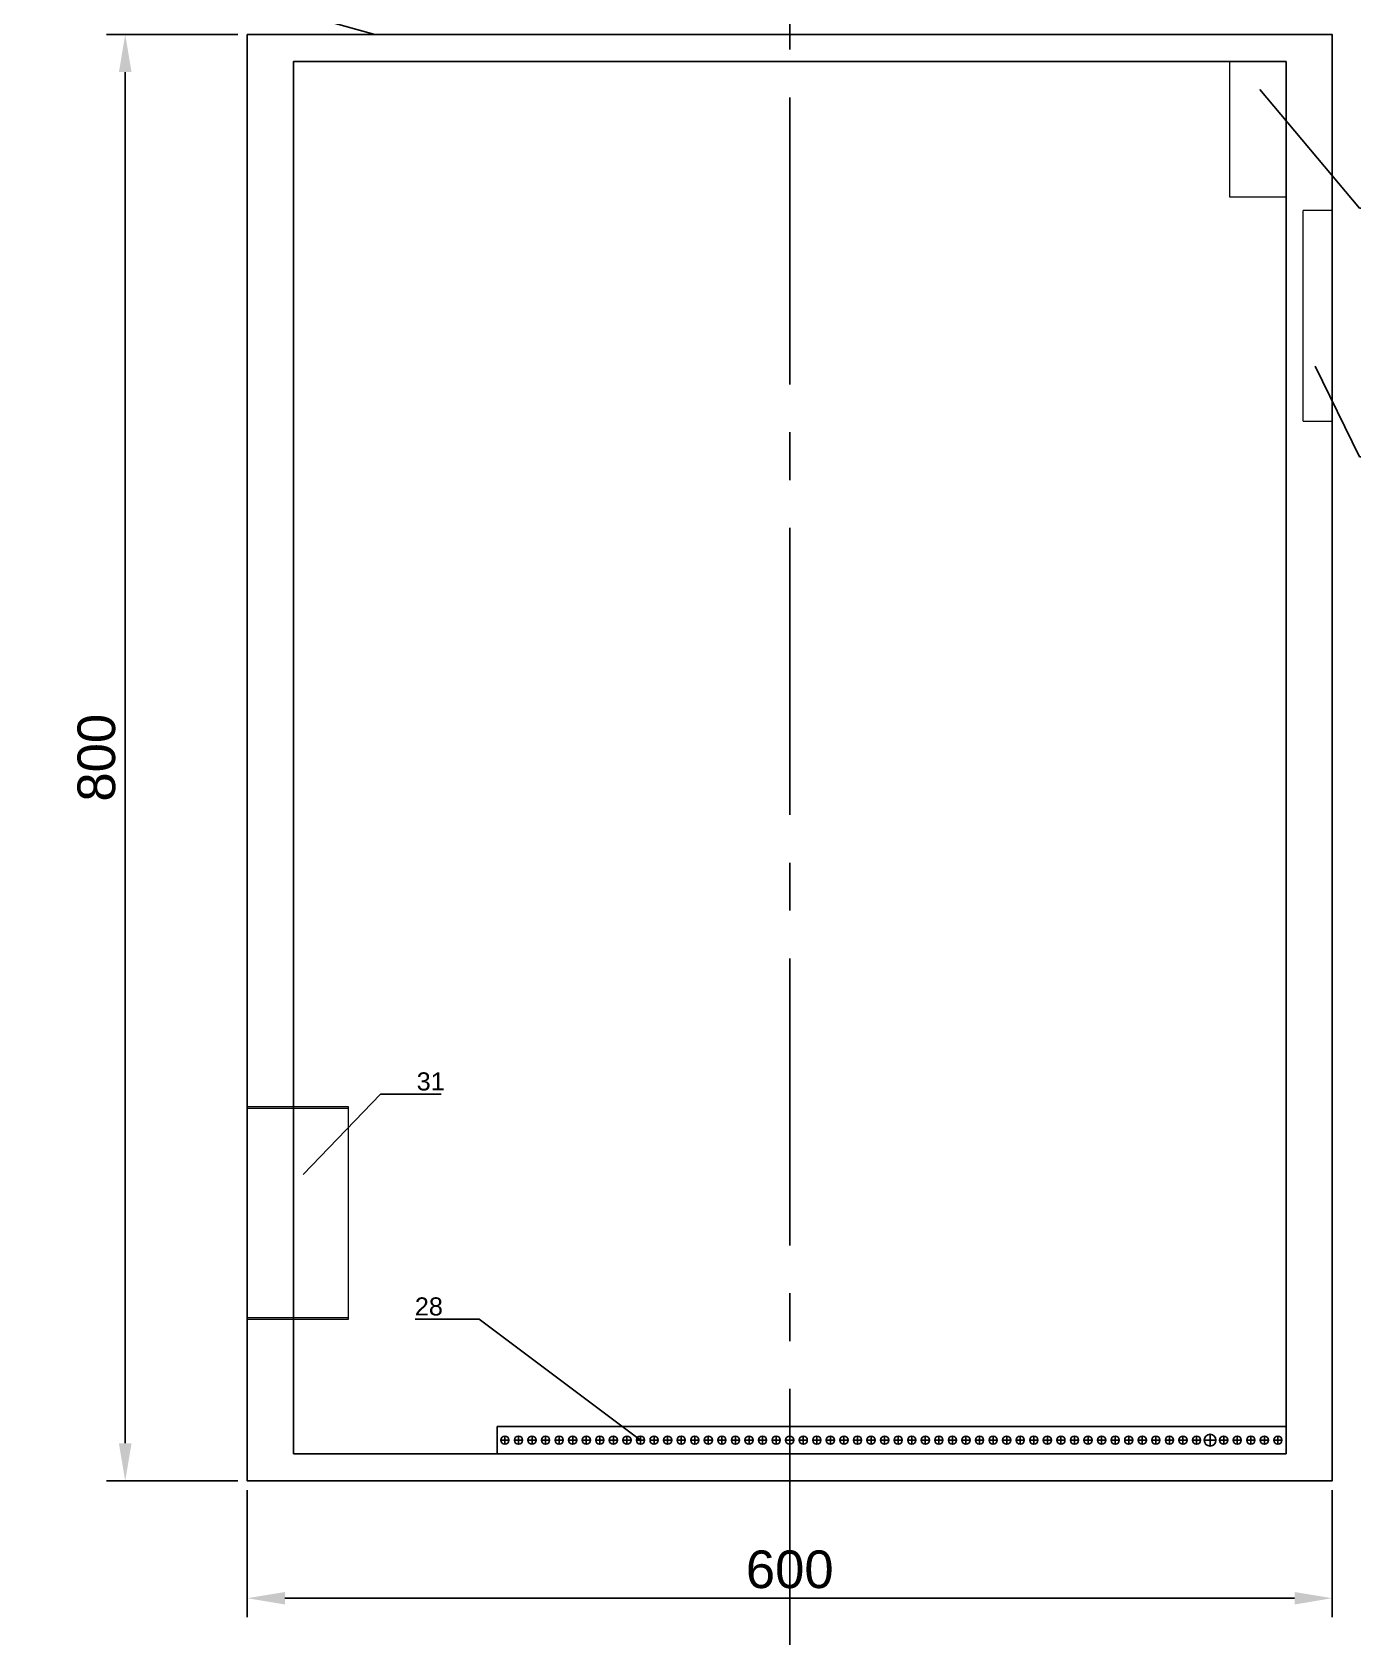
# Model space of a CAD drawing. Header units: millimetres. Extents: x 3520 to 8864, y 403 to 1747.
# Drawn here: x 5416.2 to 5503.9, y 804.8 to 911.3 of the extents above; entities that cross this region are included whole.
import ezdxf
from ezdxf import colors
from ezdxf.entities.mleader import LeaderData, LeaderLine
from ezdxf.math import Vec2, Vec3

# ---------------------------------------------------------------- set-up
doc = ezdxf.new("R2010")
doc.units = ezdxf.units.MM
doc.linetypes.add('CENTER2', pattern=[28.575, 19.05, -3.175, 3.175, -3.175])
doc.layers.add('Ссылки', color=6, linetype='Continuous')
doc.layers.add('Стерка', color=7, linetype='Continuous', lineweight=15)
doc.styles.get("Standard").update_dxf_attribs({"font": 'arial.ttf'})
doc.dimstyles.new('ISO-25', dxfattribs={"dimtxt": 2.5, "dimasz": 2.5, "dimexe": 1.25, "dimexo": 0.625, "dimtad": 1, "dimtxsty": 'Standard', "dimcen": 2.5, "dimadec": 0, "dimazin": 0, "dimtfac": 1, "dimtmove": 0, "dimatfit": 3, "dimfxl": 1, "dimarcsym": 0})

# ---------------------------------------------------------------- blocks, each defined once
blk = doc.blocks.new('_None')
blk = doc.blocks.new('*D67')
at = {"layer": 'Defpoints', "color": 0, "transparency": 16777216}
for p in [(5430.52, 815.14), (5502.52, 815.14), (5502.52, 807.36)]:
    blk.add_point(p, dxfattribs=at)
at = {"layer": 'Стерка', "color": 0, "lineweight": -2, "transparency": 16777216}
for p, q in [((5430.52, 814.52), (5430.52, 806.11)), ((5502.52, 814.52), (5502.52, 806.11)), ((5433.02, 807.36), (5500.02, 807.36))]:
    blk.add_line(p, q, dxfattribs=at)
at = {"layer": 'Стерка', "color": 0, "transparency": 16777216}
for points in [[(5433.02, 807.77), (5433.02, 806.94), (5430.52, 807.36)], [(5500.02, 807.77), (5500.02, 806.94), (5502.52, 807.36)]]:
    blk.add_solid(points, dxfattribs=at)
at = {"layer": 'Стерка', "color": 0, "transparency": 16777216, "insert": (5466.52, 809.26), "char_height": 2.5, "width": 4.505, "attachment_point": 5}
blk.add_mtext('600', dxfattribs=at)
blk = doc.blocks.new('*D68')
at = {"layer": 'Defpoints', "color": 0, "transparency": 16777216}
for p in [(5430.52, 911.14), (5422.42, 815.14), (5430.52, 815.14)]:
    blk.add_point(p, dxfattribs=at)
at = {"layer": 'Стерка', "color": 0, "lineweight": -2, "transparency": 16777216}
for p, q in [((5429.89, 911.14), (5421.17, 911.14)), ((5422.42, 908.64), (5422.42, 817.64)), ((5429.89, 815.14), (5421.17, 815.14))]:
    blk.add_line(p, q, dxfattribs=at)
at = {"layer": 'Стерка', "color": 0, "transparency": 16777216}
for points in [[(5422, 908.64), (5422.84, 908.64), (5422.42, 911.14)], [(5422, 817.64), (5422.84, 817.64), (5422.42, 815.14)]]:
    blk.add_solid(points, dxfattribs=at)
at = {"layer": 'Стерка', "color": 0, "transparency": 16777216, "insert": (5420.52, 863.14), "char_height": 2.5, "attachment_point": 5, "rotation": 90}
blk.add_mtext('800', dxfattribs=at)

msp = doc.modelspace()

# ---------------------------------------------------------------- linework, layer by layer
at = {"linetype": 'CENTER2'}
msp.add_line((5466.517, 935.544, 1518.358), (5466.517, 698.721, 1518.358), dxfattribs=at)
for p, q in [((5430.517, 817.561, 1518.358), (5430.517, 818.128, 1518.358)), ((5447.617, 817.561, 1518.358), (5447.617, 818.128, 1518.358)), ((5448.517, 817.561, 1518.358), (5448.517, 818.128, 1518.358)), ((5449.417, 817.561, 1518.358), (5449.417, 818.128, 1518.358)), ((5450.317, 817.561, 1518.358), (5450.317, 818.128, 1518.358)), ((5451.217, 817.561, 1518.358), (5451.217, 818.128, 1518.358)), ((5452.117, 817.561, 1518.358), (5452.117, 818.128, 1518.358)), ((5453.017, 817.561, 1518.358), (5453.017, 818.128, 1518.358)), ((5453.917, 817.561, 1518.358), (5453.917, 818.128, 1518.358)), ((5454.817, 817.561, 1518.358), (5454.817, 818.128, 1518.358)), ((5455.717, 817.561, 1518.358), (5455.717, 818.128, 1518.358)), ((5456.617, 817.561, 1518.358), (5456.617, 818.128, 1518.358)), ((5457.517, 817.561, 1518.358), (5457.517, 818.128, 1518.358)), ((5458.417, 817.561, 1518.358), (5458.417, 818.128, 1518.358)), ((5459.317, 817.561, 1518.358), (5459.317, 818.128, 1518.358)), ((5460.217, 817.561, 1518.358), (5460.217, 818.128, 1518.358)), ((5461.117, 817.561, 1518.358), (5461.117, 818.128, 1518.358)), ((5462.017, 817.561, 1518.358), (5462.017, 818.128, 1518.358)), ((5462.917, 817.561, 1518.358), (5462.917, 818.128, 1518.358)), ((5463.817, 817.561, 1518.358), (5463.817, 818.128, 1518.358)), ((5464.717, 817.561, 1518.358), (5464.717, 818.128, 1518.358)), ((5465.617, 817.561, 1518.358), (5465.617, 818.128, 1518.358)), ((5466.517, 817.561, 1518.358), (5466.517, 818.128, 1518.358)), ((5467.417, 817.561, 1518.358), (5467.417, 818.128, 1518.358)), ((5468.317, 817.561, 1518.358), (5468.317, 818.128, 1518.358)), ((5469.217, 817.561, 1518.358), (5469.217, 818.128, 1518.358)), ((5470.117, 817.561, 1518.358), (5470.117, 818.128, 1518.358)), ((5471.017, 817.561, 1518.358), (5471.017, 818.128, 1518.358)), ((5471.917, 817.561, 1518.358), (5471.917, 818.128, 1518.358)), ((5472.817, 817.561, 1518.358), (5472.817, 818.128, 1518.358)), ((5473.717, 817.561, 1518.358), (5473.717, 818.128, 1518.358)), ((5474.617, 817.561, 1518.358), (5474.617, 818.128, 1518.358)), ((5475.517, 817.561, 1518.358), (5475.517, 818.128, 1518.358)), ((5476.417, 817.561, 1518.358), (5476.417, 818.128, 1518.358)), ((5477.317, 817.561, 1518.358), (5477.317, 818.128, 1518.358)), ((5478.217, 817.561, 1518.358), (5478.217, 818.128, 1518.358)), ((5479.117, 817.561, 1518.358), (5479.117, 818.128, 1518.358)), ((5480.017, 817.561, 1518.358), (5480.017, 818.128, 1518.358)), ((5480.917, 817.561, 1518.358), (5480.917, 818.128, 1518.358)), ((5481.817, 817.561, 1518.358), (5481.817, 818.128, 1518.358)), ((5482.717, 817.561, 1518.358), (5482.717, 818.128, 1518.358)), ((5483.617, 817.561, 1518.358), (5483.617, 818.128, 1518.358)), ((5484.517, 817.561, 1518.358), (5484.517, 818.128, 1518.358)), ((5485.417, 817.561, 1518.358), (5485.417, 818.128, 1518.358)), ((5486.317, 817.561, 1518.358), (5486.317, 818.128, 1518.358)), ((5487.217, 817.561, 1518.358), (5487.217, 818.128, 1518.358)), ((5488.117, 817.561, 1518.358), (5488.117, 818.128, 1518.358)), ((5489.017, 817.561, 1518.358), (5489.017, 818.128, 1518.358)), ((5489.917, 817.561, 1518.358), (5489.917, 818.128, 1518.358)), ((5490.817, 817.561, 1518.358), (5490.817, 818.128, 1518.358)), ((5491.717, 817.561, 1518.358), (5491.717, 818.128, 1518.358)), ((5492.617, 817.561, 1518.358), (5492.617, 818.128, 1518.358)), ((5493.517, 817.561, 1518.358), (5493.517, 818.128, 1518.358)), ((5494.417, 817.435, 1518.358), (5494.417, 818.254, 1518.358)), ((5495.317, 817.561, 1518.358), (5495.317, 818.128, 1518.358)), ((5496.217, 817.561, 1518.358), (5496.217, 818.128, 1518.358)), ((5497.117, 817.561, 1518.358), (5497.117, 818.128, 1518.358)), ((5498.017, 817.561, 1518.358), (5498.017, 818.128, 1518.358)), ((5498.917, 817.561, 1518.358), (5498.917, 818.128, 1518.358)), ((5499.457, 816.945, 1518.358), (5499.457, 818.745, 1518.358)), ((5447.333, 817.845, 1518.358), (5447.9, 817.845, 1518.358)), ((5448.233, 817.845, 1518.358), (5448.8, 817.845, 1518.358)), ((5449.133, 817.845, 1518.358), (5449.7, 817.845, 1518.358)), ((5450.033, 817.845, 1518.358), (5450.6, 817.845, 1518.358)), ((5450.933, 817.845, 1518.358), (5451.5, 817.845, 1518.358)), ((5451.833, 817.845, 1518.358), (5452.4, 817.845, 1518.358)), ((5452.733, 817.845, 1518.358), (5453.3, 817.845, 1518.358)), ((5453.633, 817.845, 1518.358), (5454.2, 817.845, 1518.358)), ((5454.533, 817.845, 1518.358), (5455.1, 817.845, 1518.358)), ((5455.433, 817.845, 1518.358), (5456, 817.845, 1518.358)), ((5456.333, 817.845, 1518.358), (5456.9, 817.845, 1518.358)), ((5457.233, 817.845, 1518.358), (5457.8, 817.845, 1518.358)), ((5458.133, 817.845, 1518.358), (5458.7, 817.845, 1518.358)), ((5459.033, 817.845, 1518.358), (5459.6, 817.845, 1518.358)), ((5459.933, 817.845, 1518.358), (5460.5, 817.845, 1518.358)), ((5460.833, 817.845, 1518.358), (5461.4, 817.845, 1518.358)), ((5461.733, 817.845, 1518.358), (5462.3, 817.845, 1518.358)), ((5462.633, 817.845, 1518.358), (5463.2, 817.845, 1518.358)), ((5463.533, 817.845, 1518.358), (5464.1, 817.845, 1518.358)), ((5464.433, 817.845, 1518.358), (5465, 817.845, 1518.358)), ((5465.333, 817.845, 1518.358), (5465.9, 817.845, 1518.358)), ((5466.233, 817.845, 1518.358), (5466.8, 817.845, 1518.358)), ((5467.133, 817.845, 1518.358), (5467.7, 817.845, 1518.358)), ((5468.033, 817.845, 1518.358), (5468.6, 817.845, 1518.358)), ((5468.933, 817.845, 1518.358), (5469.5, 817.845, 1518.358)), ((5469.833, 817.845, 1518.358), (5470.4, 817.845, 1518.358)), ((5470.733, 817.845, 1518.358), (5471.3, 817.845, 1518.358)), ((5471.633, 817.845, 1518.358), (5472.2, 817.845, 1518.358)), ((5472.533, 817.845, 1518.358), (5473.1, 817.845, 1518.358)), ((5473.433, 817.845, 1518.358), (5474, 817.845, 1518.358)), ((5474.333, 817.845, 1518.358), (5474.9, 817.845, 1518.358)), ((5475.233, 817.845, 1518.358), (5475.8, 817.845, 1518.358)), ((5476.133, 817.845, 1518.358), (5476.7, 817.845, 1518.358)), ((5477.033, 817.845, 1518.358), (5477.6, 817.845, 1518.358)), ((5477.933, 817.845, 1518.358), (5478.5, 817.845, 1518.358)), ((5478.833, 817.845, 1518.358), (5479.4, 817.845, 1518.358)), ((5479.733, 817.845, 1518.358), (5480.3, 817.845, 1518.358)), ((5480.633, 817.845, 1518.358), (5481.2, 817.845, 1518.358)), ((5481.533, 817.845, 1518.358), (5482.1, 817.845, 1518.358)), ((5482.433, 817.845, 1518.358), (5483, 817.845, 1518.358)), ((5483.333, 817.845, 1518.358), (5483.9, 817.845, 1518.358)), ((5484.233, 817.845, 1518.358), (5484.8, 817.845, 1518.358)), ((5485.133, 817.845, 1518.358), (5485.7, 817.845, 1518.358)), ((5486.033, 817.845, 1518.358), (5486.6, 817.845, 1518.358)), ((5486.933, 817.845, 1518.358), (5487.5, 817.845, 1518.358)), ((5487.833, 817.845, 1518.358), (5488.4, 817.845, 1518.358)), ((5488.733, 817.845, 1518.358), (5489.3, 817.845, 1518.358)), ((5489.633, 817.845, 1518.358), (5490.2, 817.845, 1518.358)), ((5490.533, 817.845, 1518.358), (5491.1, 817.845, 1518.358)), ((5491.433, 817.845, 1518.358), (5492, 817.845, 1518.358)), ((5492.333, 817.845, 1518.358), (5492.9, 817.845, 1518.358)), ((5493.233, 817.845, 1518.358), (5493.8, 817.845, 1518.358)), ((5494.007, 817.845, 1518.358), (5494.826, 817.845, 1518.358)), ((5495.033, 817.845, 1518.358), (5495.6, 817.845, 1518.358)), ((5495.933, 817.845, 1518.358), (5496.5, 817.845, 1518.358)), ((5496.833, 817.845, 1518.358), (5497.4, 817.845, 1518.358)), ((5497.733, 817.845, 1518.358), (5498.3, 817.845, 1518.358)), ((5498.633, 817.845, 1518.358), (5499.2, 817.845, 1518.358))]:
    msp.add_line(p, q)
at = {"color": 6}
for p, q in [((5499.457, 818.745, 1518.358), (5447.114, 818.745, 1518.358)), ((5447.114, 818.745, 1518.358), (5447.114, 816.945, 1518.358)), ((5447.617, 817.561, 1518.358), (5447.617, 818.128, 1518.358)), ((5448.517, 817.561, 1518.358), (5448.517, 818.128, 1518.358)), ((5449.417, 817.561, 1518.358), (5449.417, 818.128, 1518.358)), ((5450.317, 817.561, 1518.358), (5450.317, 818.128, 1518.358)), ((5451.217, 817.561, 1518.358), (5451.217, 818.128, 1518.358)), ((5452.117, 817.561, 1518.358), (5452.117, 818.128, 1518.358)), ((5453.017, 817.561, 1518.358), (5453.017, 818.128, 1518.358)), ((5453.917, 817.561, 1518.358), (5453.917, 818.128, 1518.358)), ((5454.817, 817.561, 1518.358), (5454.817, 818.128, 1518.358)), ((5455.717, 817.561, 1518.358), (5455.717, 818.128, 1518.358)), ((5456.617, 817.561, 1518.358), (5456.617, 818.128, 1518.358)), ((5457.517, 817.561, 1518.358), (5457.517, 818.128, 1518.358)), ((5458.417, 817.561, 1518.358), (5458.417, 818.128, 1518.358)), ((5459.317, 817.561, 1518.358), (5459.317, 818.128, 1518.358)), ((5460.217, 817.561, 1518.358), (5460.217, 818.128, 1518.358)), ((5461.117, 817.561, 1518.358), (5461.117, 818.128, 1518.358)), ((5462.017, 817.561, 1518.358), (5462.017, 818.128, 1518.358)), ((5462.917, 817.561, 1518.358), (5462.917, 818.128, 1518.358)), ((5463.817, 817.561, 1518.358), (5463.817, 818.128, 1518.358)), ((5464.717, 817.561, 1518.358), (5464.717, 818.128, 1518.358)), ((5465.617, 817.561, 1518.358), (5465.617, 818.128, 1518.358)), ((5466.517, 817.561, 1518.358), (5466.517, 818.128, 1518.358)), ((5467.417, 817.561, 1518.358), (5467.417, 818.128, 1518.358)), ((5468.317, 817.561, 1518.358), (5468.317, 818.128, 1518.358)), ((5469.217, 817.561, 1518.358), (5469.217, 818.128, 1518.358)), ((5470.117, 817.561, 1518.358), (5470.117, 818.128, 1518.358)), ((5471.017, 817.561, 1518.358), (5471.017, 818.128, 1518.358)), ((5471.917, 817.561, 1518.358), (5471.917, 818.128, 1518.358)), ((5472.817, 817.561, 1518.358), (5472.817, 818.128, 1518.358)), ((5473.717, 817.561, 1518.358), (5473.717, 818.128, 1518.358)), ((5474.617, 817.561, 1518.358), (5474.617, 818.128, 1518.358)), ((5475.517, 817.561, 1518.358), (5475.517, 818.128, 1518.358)), ((5476.417, 817.561, 1518.358), (5476.417, 818.128, 1518.358)), ((5477.317, 817.561, 1518.358), (5477.317, 818.128, 1518.358)), ((5478.217, 817.561, 1518.358), (5478.217, 818.128, 1518.358)), ((5479.117, 817.561, 1518.358), (5479.117, 818.128, 1518.358)), ((5480.017, 817.561, 1518.358), (5480.017, 818.128, 1518.358)), ((5480.917, 817.561, 1518.358), (5480.917, 818.128, 1518.358)), ((5481.817, 817.561, 1518.358), (5481.817, 818.128, 1518.358)), ((5482.717, 817.561, 1518.358), (5482.717, 818.128, 1518.358)), ((5483.617, 817.561, 1518.358), (5483.617, 818.128, 1518.358)), ((5484.517, 817.561, 1518.358), (5484.517, 818.128, 1518.358)), ((5485.417, 817.561, 1518.358), (5485.417, 818.128, 1518.358)), ((5486.317, 817.561, 1518.358), (5486.317, 818.128, 1518.358)), ((5487.217, 817.561, 1518.358), (5487.217, 818.128, 1518.358)), ((5488.117, 817.561, 1518.358), (5488.117, 818.128, 1518.358)), ((5489.017, 817.561, 1518.358), (5489.017, 818.128, 1518.358)), ((5489.917, 817.561, 1518.358), (5489.917, 818.128, 1518.358)), ((5490.817, 817.561, 1518.358), (5490.817, 818.128, 1518.358)), ((5491.717, 817.561, 1518.358), (5491.717, 818.128, 1518.358)), ((5492.617, 817.561, 1518.358), (5492.617, 818.128, 1518.358)), ((5493.517, 817.561, 1518.358), (5493.517, 818.128, 1518.358)), ((5494.417, 817.435, 1518.358), (5494.417, 818.254, 1518.358)), ((5495.317, 817.561, 1518.358), (5495.317, 818.128, 1518.358)), ((5496.217, 817.561, 1518.358), (5496.217, 818.128, 1518.358)), ((5497.117, 817.561, 1518.358), (5497.117, 818.128, 1518.358)), ((5498.017, 817.561, 1518.358), (5498.017, 818.128, 1518.358)), ((5498.917, 817.561, 1518.358), (5498.917, 818.128, 1518.358)), ((5499.457, 816.945, 1518.358), (5499.457, 818.745, 1518.358)), ((5447.114, 816.945, 1518.358), (5499.457, 816.945, 1518.358)), ((5447.333, 817.845, 1518.358), (5447.9, 817.845, 1518.358)), ((5448.233, 817.845, 1518.358), (5448.8, 817.845, 1518.358)), ((5449.133, 817.845, 1518.358), (5449.7, 817.845, 1518.358)), ((5450.033, 817.845, 1518.358), (5450.6, 817.845, 1518.358)), ((5450.933, 817.845, 1518.358), (5451.5, 817.845, 1518.358)), ((5451.833, 817.845, 1518.358), (5452.4, 817.845, 1518.358)), ((5452.733, 817.845, 1518.358), (5453.3, 817.845, 1518.358)), ((5453.633, 817.845, 1518.358), (5454.2, 817.845, 1518.358)), ((5454.533, 817.845, 1518.358), (5455.1, 817.845, 1518.358)), ((5455.433, 817.845, 1518.358), (5456, 817.845, 1518.358)), ((5456.333, 817.845, 1518.358), (5456.9, 817.845, 1518.358)), ((5457.233, 817.845, 1518.358), (5457.8, 817.845, 1518.358)), ((5458.133, 817.845, 1518.358), (5458.7, 817.845, 1518.358)), ((5459.033, 817.845, 1518.358), (5459.6, 817.845, 1518.358)), ((5459.933, 817.845, 1518.358), (5460.5, 817.845, 1518.358)), ((5460.833, 817.845, 1518.358), (5461.4, 817.845, 1518.358)), ((5461.733, 817.845, 1518.358), (5462.3, 817.845, 1518.358)), ((5462.633, 817.845, 1518.358), (5463.2, 817.845, 1518.358)), ((5463.533, 817.845, 1518.358), (5464.1, 817.845, 1518.358)), ((5464.433, 817.845, 1518.358), (5465, 817.845, 1518.358)), ((5465.333, 817.845, 1518.358), (5465.9, 817.845, 1518.358)), ((5466.233, 817.845, 1518.358), (5466.8, 817.845, 1518.358)), ((5467.133, 817.845, 1518.358), (5467.7, 817.845, 1518.358)), ((5468.033, 817.845, 1518.358), (5468.6, 817.845, 1518.358)), ((5468.933, 817.845, 1518.358), (5469.5, 817.845, 1518.358)), ((5469.833, 817.845, 1518.358), (5470.4, 817.845, 1518.358)), ((5470.733, 817.845, 1518.358), (5471.3, 817.845, 1518.358)), ((5471.633, 817.845, 1518.358), (5472.2, 817.845, 1518.358)), ((5472.533, 817.845, 1518.358), (5473.1, 817.845, 1518.358)), ((5473.433, 817.845, 1518.358), (5474, 817.845, 1518.358)), ((5474.333, 817.845, 1518.358), (5474.9, 817.845, 1518.358)), ((5475.233, 817.845, 1518.358), (5475.8, 817.845, 1518.358)), ((5476.133, 817.845, 1518.358), (5476.7, 817.845, 1518.358)), ((5477.033, 817.845, 1518.358), (5477.6, 817.845, 1518.358)), ((5477.933, 817.845, 1518.358), (5478.5, 817.845, 1518.358)), ((5478.833, 817.845, 1518.358), (5479.4, 817.845, 1518.358)), ((5479.733, 817.845, 1518.358), (5480.3, 817.845, 1518.358)), ((5480.633, 817.845, 1518.358), (5481.2, 817.845, 1518.358)), ((5481.533, 817.845, 1518.358), (5482.1, 817.845, 1518.358)), ((5482.433, 817.845, 1518.358), (5483, 817.845, 1518.358)), ((5483.333, 817.845, 1518.358), (5483.9, 817.845, 1518.358)), ((5484.233, 817.845, 1518.358), (5484.8, 817.845, 1518.358)), ((5485.133, 817.845, 1518.358), (5485.7, 817.845, 1518.358)), ((5486.033, 817.845, 1518.358), (5486.6, 817.845, 1518.358)), ((5486.933, 817.845, 1518.358), (5487.5, 817.845, 1518.358)), ((5487.833, 817.845, 1518.358), (5488.4, 817.845, 1518.358)), ((5488.733, 817.845, 1518.358), (5489.3, 817.845, 1518.358)), ((5489.633, 817.845, 1518.358), (5490.2, 817.845, 1518.358)), ((5490.533, 817.845, 1518.358), (5491.1, 817.845, 1518.358)), ((5491.433, 817.845, 1518.358), (5492, 817.845, 1518.358)), ((5492.333, 817.845, 1518.358), (5492.9, 817.845, 1518.358)), ((5493.233, 817.845, 1518.358), (5493.8, 817.845, 1518.358)), ((5494.007, 817.845, 1518.358), (5494.826, 817.845, 1518.358)), ((5495.033, 817.845, 1518.358), (5495.6, 817.845, 1518.358)), ((5495.933, 817.845, 1518.358), (5496.5, 817.845, 1518.358)), ((5496.833, 817.845, 1518.358), (5497.4, 817.845, 1518.358)), ((5497.733, 817.845, 1518.358), (5498.3, 817.845, 1518.358)), ((5498.633, 817.845, 1518.358), (5499.2, 817.845, 1518.358))]:
    msp.add_line(p, q, dxfattribs=at)
at = {"elevation": 1518.358}
for points in [[(5430.517, 911.145), (5502.517, 911.145), (5502.517, 815.145), (5430.517, 815.145)], [(5433.577, 816.945), (5499.457, 816.945), (5499.457, 909.345), (5433.577, 909.345)]]:
    msp.add_lwpolyline(points, close=True, dxfattribs=at)
for centre, radius in [((5447.617, 817.845, 1518.358), 0.27), ((5448.517, 817.845, 1518.358), 0.27), ((5449.417, 817.845, 1518.358), 0.27), ((5450.317, 817.845, 1518.358), 0.27), ((5451.217, 817.845, 1518.358), 0.27), ((5452.117, 817.845, 1518.358), 0.27), ((5453.017, 817.845, 1518.358), 0.27), ((5453.917, 817.845, 1518.358), 0.27), ((5454.817, 817.845, 1518.358), 0.27), ((5455.717, 817.845, 1518.358), 0.27), ((5456.617, 817.845, 1518.358), 0.27), ((5457.517, 817.845, 1518.358), 0.27), ((5458.417, 817.845, 1518.358), 0.27), ((5459.317, 817.845, 1518.358), 0.27), ((5460.217, 817.845, 1518.358), 0.27), ((5461.117, 817.845, 1518.358), 0.27), ((5462.017, 817.845, 1518.358), 0.27), ((5462.917, 817.845, 1518.358), 0.27), ((5463.817, 817.845, 1518.358), 0.27), ((5464.717, 817.845, 1518.358), 0.27), ((5465.617, 817.845, 1518.358), 0.27), ((5466.517, 817.845, 1518.358), 0.27), ((5467.417, 817.845, 1518.358), 0.27), ((5468.317, 817.845, 1518.358), 0.27), ((5469.217, 817.845, 1518.358), 0.27), ((5470.117, 817.845, 1518.358), 0.27), ((5471.017, 817.845, 1518.358), 0.27), ((5471.917, 817.845, 1518.358), 0.27), ((5472.817, 817.845, 1518.358), 0.27), ((5473.717, 817.845, 1518.358), 0.27), ((5474.617, 817.845, 1518.358), 0.27), ((5475.517, 817.845, 1518.358), 0.27), ((5476.417, 817.845, 1518.358), 0.27), ((5477.317, 817.845, 1518.358), 0.27), ((5478.217, 817.845, 1518.358), 0.27), ((5479.117, 817.845, 1518.358), 0.27), ((5480.017, 817.845, 1518.358), 0.27), ((5480.917, 817.845, 1518.358), 0.27), ((5481.817, 817.845, 1518.358), 0.27), ((5482.717, 817.845, 1518.358), 0.27), ((5483.617, 817.845, 1518.358), 0.27), ((5484.517, 817.845, 1518.358), 0.27), ((5485.417, 817.845, 1518.358), 0.27), ((5486.317, 817.845, 1518.358), 0.27), ((5487.217, 817.845, 1518.358), 0.27), ((5488.117, 817.845, 1518.358), 0.27), ((5489.017, 817.845, 1518.358), 0.27), ((5489.917, 817.845, 1518.358), 0.27), ((5490.817, 817.845, 1518.358), 0.27), ((5491.717, 817.845, 1518.358), 0.27), ((5492.617, 817.845, 1518.358), 0.27), ((5493.517, 817.845, 1518.358), 0.27), ((5494.417, 817.845, 1518.358), 0.39), ((5495.317, 817.845, 1518.358), 0.27), ((5496.217, 817.845, 1518.358), 0.27), ((5497.117, 817.845, 1518.358), 0.27), ((5498.017, 817.845, 1518.358), 0.27), ((5498.917, 817.845, 1518.358), 0.27)]:
    msp.add_circle(centre, radius)
at = {"color": 6}
for centre, radius in [((5447.617, 817.845, 1518.358), 0.27), ((5448.517, 817.845, 1518.358), 0.27), ((5449.417, 817.845, 1518.358), 0.27), ((5450.317, 817.845, 1518.358), 0.27), ((5451.217, 817.845, 1518.358), 0.27), ((5452.117, 817.845, 1518.358), 0.27), ((5453.017, 817.845, 1518.358), 0.27), ((5453.917, 817.845, 1518.358), 0.27), ((5454.817, 817.845, 1518.358), 0.27), ((5455.717, 817.845, 1518.358), 0.27), ((5456.617, 817.845, 1518.358), 0.27), ((5457.517, 817.845, 1518.358), 0.27), ((5458.417, 817.845, 1518.358), 0.27), ((5459.317, 817.845, 1518.358), 0.27), ((5460.217, 817.845, 1518.358), 0.27), ((5461.117, 817.845, 1518.358), 0.27), ((5462.017, 817.845, 1518.358), 0.27), ((5462.917, 817.845, 1518.358), 0.27), ((5463.817, 817.845, 1518.358), 0.27), ((5464.717, 817.845, 1518.358), 0.27), ((5465.617, 817.845, 1518.358), 0.27), ((5466.517, 817.845, 1518.358), 0.27), ((5467.417, 817.845, 1518.358), 0.27), ((5468.317, 817.845, 1518.358), 0.27), ((5469.217, 817.845, 1518.358), 0.27), ((5470.117, 817.845, 1518.358), 0.27), ((5471.017, 817.845, 1518.358), 0.27), ((5471.917, 817.845, 1518.358), 0.27), ((5472.817, 817.845, 1518.358), 0.27), ((5473.717, 817.845, 1518.358), 0.27), ((5474.617, 817.845, 1518.358), 0.27), ((5475.517, 817.845, 1518.358), 0.27), ((5476.417, 817.845, 1518.358), 0.27), ((5477.317, 817.845, 1518.358), 0.27), ((5478.217, 817.845, 1518.358), 0.27), ((5479.117, 817.845, 1518.358), 0.27), ((5480.017, 817.845, 1518.358), 0.27), ((5480.917, 817.845, 1518.358), 0.27), ((5481.817, 817.845, 1518.358), 0.27), ((5482.717, 817.845, 1518.358), 0.27), ((5483.617, 817.845, 1518.358), 0.27), ((5484.517, 817.845, 1518.358), 0.27), ((5485.417, 817.845, 1518.358), 0.27), ((5486.317, 817.845, 1518.358), 0.27), ((5487.217, 817.845, 1518.358), 0.27), ((5488.117, 817.845, 1518.358), 0.27), ((5489.017, 817.845, 1518.358), 0.27), ((5489.917, 817.845, 1518.358), 0.27), ((5490.817, 817.845, 1518.358), 0.27), ((5491.717, 817.845, 1518.358), 0.27), ((5492.617, 817.845, 1518.358), 0.27), ((5493.517, 817.845, 1518.358), 0.27), ((5494.417, 817.845, 1518.358), 0.39), ((5495.317, 817.845, 1518.358), 0.27), ((5496.217, 817.845, 1518.358), 0.27), ((5497.117, 817.845, 1518.358), 0.27), ((5498.017, 817.845, 1518.358), 0.27), ((5498.917, 817.845, 1518.358), 0.27)]:
    msp.add_circle(centre, radius, dxfattribs=at)
at = {"layer": 'Стерка', "color": 6}
for p, q in [((5495.737, 900.345, 1518.358), (5495.737, 909.345, 1518.358)), ((5495.737, 909.345, 1518.358), (5499.457, 909.345, 1518.358)), ((5499.457, 909.345, 1518.358), (5495.737, 909.345, 1518.358)), ((5499.457, 909.345, 1518.358), (5499.457, 900.345, 1518.358)), ((5499.457, 900.345, 1518.358), (5499.457, 909.345, 1518.358)), ((5499.457, 900.345, 1518.358), (5495.737, 900.345, 1518.358)), ((5500.597, 885.471, 1518.358), (5500.597, 899.451, 1518.358)), ((5502.517, 899.451, 1518.358), (5500.597, 899.451, 1518.358)), ((5500.597, 885.471, 1518.358), (5502.522, 885.471, 1518.358)), ((5437.237, 839.963, 1518.358), (5430.517, 839.963, 1518.358)), ((5437.237, 839.862, 1518.358), (5430.517, 839.862, 1518.358)), ((5437.237, 825.983, 1518.358), (5437.237, 839.963, 1518.358)), ((5437.237, 825.882, 1518.358), (5437.237, 839.862, 1518.358)), ((5430.517, 825.983, 1518.358), (5437.237, 825.983, 1518.358)), ((5430.517, 825.882, 1518.358), (5437.237, 825.882, 1518.358))]:
    msp.add_line(p, q, dxfattribs=at)

# ---------------------------------------------------------------- dimensions: what is measured, and where the dimension line sits
at = {"layer": 'Стерка', "color": 7}
dim = msp.add_linear_dim(base=(5422.419, 815.145, 1518.358), p1=(5430.517, 911.145, 1518.358), p2=(5430.517, 815.145, 1518.358), angle=90, text='800', dimstyle='ISO-25', dxfattribs=at)
dim.commit()
dim.dimension.update_dxf_attribs({"geometry": '*D68', "text_midpoint": (5422.419, 863.145, 1518.358), "dimtype": 160})
dim = msp.add_linear_dim(base=(5502.517, 807.358, 1518.358), p1=(5430.517, 815.145, 1518.358), p2=(5502.517, 815.145, 1518.358), text='600', dimstyle='ISO-25', dxfattribs=at)
dim.commit()
dim.dimension.update_dxf_attribs({"geometry": '*D67', "text_midpoint": (5466.517, 807.358, 1518.358), "dimtype": 160})

# ---------------------------------------------------------------- leaders
at = {"layer": 'Ссылки'}
ml = msp.add_multileader_mtext('Standard', dxfattribs=at)
ml.set_content('19', color=256)
ml.set_leader_properties()
ml.set_arrow_properties(name='NONE')
ml.build(insert=Vec2(0, 0))
ml.multileader.update_dxf_attribs({"text_right_attachment_type": 6, "dogleg_length": 0, "arrow_head_size": 1.2, "scale": 0.5})
ctx = ml.context
ctx.base_point, ctx.scale, ctx.char_height, ctx.arrow_head_size, ctx.landing_gap_size, ctx.plane_origin = Vec3(5415.267, 917.464, 1518.358), 0.5, 1.2, 1.2, 1.2, Vec3(5478.689, 910.378, 1518.358)
ctx.right_attachment, ctx.text_align_type = 6, 2
notes = []
notes.append((ctx, [(0, (1, 1, 0), (5419.276, 916.634, 1518.358), (-1, 0), 0, [(0, [(5438.975, 911.145, 1518.358)], 0, [])])]))
ctx.mtext.insert, ctx.mtext.alignment, ctx.mtext.flow_direction = Vec3(5418.076, 918.074, 1518.358), 3, 5
ml = msp.add_multileader_mtext('Standard', dxfattribs=at)
ml.set_content('29', color=256)
ml.set_leader_properties()
ml.set_arrow_properties(name='NONE')
ml.build(insert=Vec2(0, 0))
ml.multileader.update_dxf_attribs({"text_left_attachment_type": 6, "dogleg_length": 0, "arrow_head_size": 4.8})
ctx = ml.context
ctx.base_point, ctx.char_height, ctx.arrow_head_size, ctx.landing_gap_size, ctx.plane_origin = Vec3(5504.34, 899.609, 1518.358), 1.2, 4.8, 2.4, Vec3(5489.976, 905.881, 1518.358)
ctx.left_attachment = 6
notes.append((ctx, [(1, (1, 1, 0), (5504.34, 899.609, 1518.358), (1, 0), 0, [(0, [(5497.709, 907.485, 1518.358)], 0, [])])]))
ctx.mtext.insert, ctx.mtext.flow_direction = Vec3(5506.74, 901.049, 1518.358), 5
ml = msp.add_multileader_mtext('Standard', dxfattribs=at)
ml.set_content('30', color=256)
ml.set_leader_properties()
ml.set_arrow_properties(name='NONE')
ml.build(insert=Vec2(0, 0))
ml.multileader.update_dxf_attribs({"text_left_attachment_type": 6, "dogleg_length": 0, "arrow_head_size": 4.8})
ctx = ml.context
ctx.base_point, ctx.char_height, ctx.arrow_head_size, ctx.landing_gap_size, ctx.plane_origin = Vec3(5504.34, 883.109, 1518.358), 1.2, 4.8, 2.4, Vec3(5493.649, 887.534, 1518.358)
ctx.left_attachment = 6
notes.append((ctx, [(1, (1, 1, 0), (5504.34, 883.109, 1518.358), (1, 0), 0, [(0, [(5501.382, 889.138, 1518.358)], 0, [])])]))
ctx.mtext.insert, ctx.mtext.flow_direction = Vec3(5506.74, 884.549, 1518.358), 5
ml = msp.add_multileader_mtext('Standard', dxfattribs=at)
ml.set_content('31', color=256)
ml.set_leader_properties()
ml.set_arrow_properties(name='NONE')
ml.build(insert=Vec2(0, 0))
ml.multileader.update_dxf_attribs({"text_left_attachment_type": 6, "dogleg_length": 0, "arrow_head_size": 4.8})
ctx = ml.context
ctx.base_point, ctx.char_height, ctx.arrow_head_size, ctx.landing_gap_size, ctx.plane_origin = Vec3(5439.363, 840.818, 1518.358), 1.2, 4.8, 2.4, Vec3(5422.863, 833.884, 1518.358)
ctx.left_attachment = 6
notes.append((ctx, [(1, (1, 1, 0), (5439.363, 840.818, 1518.358), (1, 0), 0, [(0, [(5434.232, 835.488, 1518.358)], 0, [])])]))
ctx.mtext.insert, ctx.mtext.width, ctx.mtext.flow_direction = Vec3(5441.763, 842.258, 1518.358), 1.6, 5
ml = msp.add_multileader_mtext('Standard', dxfattribs=at)
ml.set_content('28', color=256)
ml.set_leader_properties()
ml.set_arrow_properties(name='NONE')
ml.build(insert=Vec2(0, 0))
ml.multileader.update_dxf_attribs({"text_right_attachment_type": 6, "dogleg_length": 0, "arrow_head_size": 4.8})
ctx = ml.context
ctx.base_point, ctx.char_height, ctx.arrow_head_size, ctx.landing_gap_size, ctx.plane_origin = Vec3(5439.363, 826.714, 1518.358), 1.2, 4.8, 2.4, Vec3(5490.5, 835.938, 1518.358)
ctx.right_attachment, ctx.text_align_type = 6, 2
notes.append((ctx, [(0, (1, 1, 0), (5445.905, 825.884, 1518.358), (-1, 0), 0, [(0, [(5456.617, 817.845, 1518.358)], 0, [])])]))
ctx.mtext.insert, ctx.mtext.alignment, ctx.mtext.flow_direction = Vec3(5443.505, 827.324, 1518.358), 3, 5
for ctx, leaders in notes:
    for number, flags, end, landing, length, lines in leaders:
        leader = LeaderData()
        leader.index, (leader.has_last_leader_line, leader.has_dogleg_vector, leader.attachment_direction) = number, flags
        leader.last_leader_point, leader.dogleg_vector, leader.dogleg_length = Vec3(end), Vec3(landing), length
        for number, points, colour, breaks in lines:
            line = LeaderLine()
            line.index, line.vertices, line.color, line.breaks = number, Vec3.list(points), colors.encode_raw_color(colour), breaks
            leader.lines.append(line)
        ctx.leaders.append(leader)

doc.saveas('drawing.dxf')
